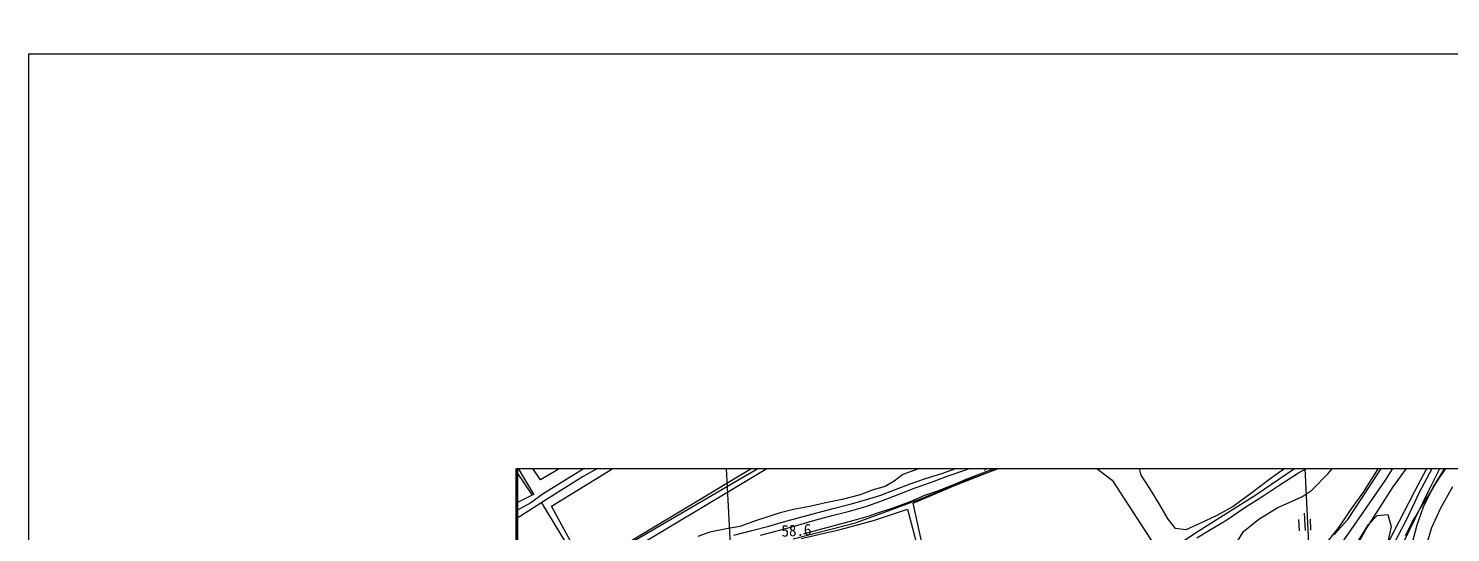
# Model space of a CAD drawing. Header units: millimetres. Extents: x 9574 to 10370, y 1103 to 1809.
# Drawn here: x 9573.9 to 9820.1, y 1536.1 to 1623.5 of the extents above; entities that cross this region are included whole.
import ezdxf
from ezdxf.xclip import XClip

# ---------------------------------------------------------------- set-up
doc = ezdxf.new("R2010")
doc.units = ezdxf.units.MM
doc.header["$LTSCALE"] = 10
doc.header["$MEASUREMENT"] = 0
doc.header["$XCLIPFRAME"] = 2
doc.linetypes.add('A-CENTR01', pattern=[2, 1.25, -0.25, 0.25, -0.25])
doc.layers.add('TN-MACL', color=6, linetype='A-CENTR01')
doc.layers.add('TZ-BASE', color=253, linetype='Continuous')
doc.layers.add('TX-PAPR', color=2, linetype='Continuous', plot=False)
doc.styles.add('HANA', font='GulimChe.ttf')

# ---------------------------------------------------------------- blocks, each defined once
blk = doc.blocks.new('JD-SDKSDK43SA')
at = {"layer": 'TZ-BASE'}
for p, q in [((152.83, -239.5), (125.38, 286.16)), ((52.97, -244.71), (25.52, 280.95)), ((88.92, 124.34, 57.36), (4.06, 72.99, 57.36)), ((5.96, 68.44, 57.91), (90.96, 121, 57.91)), ((98.63, 109.9, 57.91), (11.85, 57.68, 57.91)), ((12.94, 56.81, 58.1), (99.21, 108.58, 58.1)), ((29.68, 84.15, 57.22), (11.47, 73.58, 57.22)), ((149.04, 74.07, 62), (155.26, 84.9, 62)), ((12.14, 57.75, 58), (55.97, 83.33, 58)), ((140.44, 74.1, 61), (147.82, 83.24, 61)), ((4.06, 72.99, 57.36), (-0.13, 79.39, 57.36)), ((150.36, 72.96, 63), (155.31, 80.96, 63)), ((16.17, 77.85, 58.45), (4.52, 70.58, 58.45)), ((82.92, 74.84, 59.58), (90.21, 77.13, 59.58)), ((96.6, 77.91, 59.58), (103.02, 72.98, 59.58)), ((127.88, 70.41, 60), (137.39, 76.91, 60)), ((150.78, 77.88, 61.94), (148.98, 74.79, 61.94)), ((151.65, 71.8, 64), (155.36, 76.96, 64)), ((155.43, 71.05, 65), (159.11, 78.15, 65)), ((158.62, 71.76, 68), (161.56, 76.52, 68)), ((2.99, 70.42, 56), (-0.12, 75.59, 56)), ((-0.12, 74.41, 57.57), (2.63, 70.35, 57.57)), ((66.8, 73.92, 58.1), (65.28, 72.8, 58.1)), ((69.51, 74.92, 58.1), (66.8, 73.92, 58.1)), ((71.58, 75.69, 58.1), (69.51, 74.92, 58.1)), ((70.7, 73.25, 57.97), (73.52, 74.13, 57.97)), ((73.52, 74.13, 57.97), (76.51, 75.2, 57.97)), ((74.65, 73.69, 55.79), (77.53, 74.71, 55.79)), ((75.62, 71.99, 59.58), (82.92, 74.84, 59.58)), ((77.53, 74.71, 55.79), (80.48, 75.76, 55.79)), ((77.86, 72.93, 59), (84.09, 75.29, 59)), ((78.03, 73.22, 58.79), (80.62, 74.22, 58.79)), ((80.62, 74.22, 58.79), (82.77, 75.06, 58.79)), ((80.85, 76.05, 58.64), (82.34, 74.71, 58.64)), ((80.93, 74.63, 58.64), (82.27, 76.12, 58.64)), ((108.06, 73.84, 59.68), (107.46, 76.2, 59.68)), ((132.98, 75.04, 59.68), (130.52, 73.31, 59.68)), ((132.06, 72.13, 61.94), (135.26, 74.23, 61.94)), ((135.26, 74.23, 61.94), (138.19, 75.85, 61.94)), ((137.57, 71.25, 61), (140.44, 74.1, 61)), ((143.84, 66.13, 62), (149.04, 74.07, 62)), ((148.98, 74.79, 61.94), (146.45, 70.87, 61.94)), ((156.16, 70.75, 66), (158.69, 75.47, 66)), ((158.11, 71.77, 67), (159.83, 75.15, 67)), ((159.11, 72.48, 71.21), (161.44, 76.01, 71.21)), ((11.47, 73.58, 57.22), (5.56, 69.87, 57.22)), ((63.7, 71.88, 58.1), (61.67, 71.3, 58.1)), ((65.28, 72.8, 58.1), (63.7, 71.88, 58.1)), ((65.36, 71.27, 57.97), (68.07, 72.34, 57.97)), ((65.96, 70.5, 55.79), (68.91, 71.61, 55.79)), ((68.07, 72.34, 57.97), (70.7, 73.25, 57.97)), ((68.6, 68.97, 59.58), (75.62, 71.99, 59.58)), ((68.91, 71.61, 55.79), (71.76, 72.6, 55.79)), ((69.7, 69.65, 59), (77.86, 72.93, 59)), ((71.76, 72.6, 55.79), (74.65, 73.69, 55.79)), ((72.86, 71.13, 58.79), (75.59, 72.19, 58.79)), ((75.59, 72.19, 58.79), (78.03, 73.22, 58.79)), ((103.02, 72.98, 59.58), (110.29, 61.74, 59.58)), ((109.53, 71.49, 59.68), (108.06, 73.84, 59.68)), ((111.09, 68.97, 59.68), (109.53, 71.49, 59.68)), ((130.52, 73.31, 59.68), (127.18, 70.78, 59.68)), ((129.25, 70.31, 61.94), (132.06, 72.13, 61.94)), ((145.44, 65.85, 63), (150.36, 72.96, 63)), ((146.93, 64.39, 64), (151.65, 71.8, 64)), ((155.48, 66.34, 67), (158.11, 71.77, 67)), ((156.9, 68.36, 68), (158.62, 71.76, 68)), ((158.26, 71.02, 71.21), (159.11, 72.48, 71.21)), ((159.84, 68.05, 69), (161.98, 71.85, 69)), ((2.63, 70.35, 57.57), (-0.11, 69, 57.57)), ((5.56, 69.87, 57.22), (-0.11, 66.28, 57.22)), ((2.39, 69.03, 58.45), (-0.11, 67.66, 58.45)), ((4.52, 70.58, 58.45), (2.39, 69.03, 58.45)), ((4.24, 69.03, 57.97), (14.03, 52.88, 57.97)), ((53.69, 69.1, 58.1), (50.94, 68.44, 58.1)), ((56.29, 69.62, 58.1), (53.69, 69.1, 58.1)), ((59.4, 70.44, 58.1), (56.29, 69.62, 58.1)), ((57.65, 68.82, 57.97), (60.35, 69.56, 57.97)), ((58.61, 65.57, 59), (69.7, 69.65, 59)), ((61.67, 71.3, 58.1), (59.4, 70.44, 58.1)), ((60.35, 69.56, 57.97), (62.95, 70.37, 57.97)), ((60.39, 68.42, 55.79), (62.97, 69.29, 55.79)), ((62.95, 70.37, 57.97), (65.36, 71.27, 57.97)), ((62.97, 69.29, 55.79), (65.96, 70.5, 55.79)), ((65.91, 68.46, 58.79), (68.2, 69.33, 58.79)), ((68.2, 69.33, 58.79), (70.61, 70.33, 58.79)), ((71.27, 56.67, 59.58), (68.6, 68.97, 59.58)), ((70.61, 70.33, 58.79), (72.86, 71.13, 58.79)), ((112.69, 66.2, 59.68), (111.09, 68.97, 59.68)), ((122.74, 67.16, 60), (127.88, 70.41, 60)), ((127.18, 70.78, 59.68), (123.95, 68.4, 59.68)), ((125.99, 68.23, 61.94), (129.25, 70.31, 61.94)), ((131.58, 68.16, 61), (135.85, 70.07, 61)), ((135.85, 70.07, 61), (137.57, 71.25, 61)), ((146.45, 70.87, 61.94), (144.08, 67.6, 61.94)), ((150.91, 62.35, 65), (155.43, 71.05, 65)), ((154.03, 66.2, 66), (155.45, 69.24, 66)), ((155.45, 69.24, 66), (156.16, 70.75, 66)), ((156.36, 68.07, 71.21), (158.26, 71.02, 71.21)), ((11.85, 57.68, 57.91), (5.96, 68.44, 57.91)), ((45.55, 67.28, 58.1), (41.46, 65.96, 58.1)), ((47.87, 67.86, 58.1), (45.55, 67.28, 58.1)), ((46.13, 65.73, 57.97), (48.92, 66.51, 57.97)), ((50.94, 68.44, 58.1), (47.87, 67.86, 58.1)), ((48.92, 66.51, 57.97), (51.92, 67.32, 57.97)), ((51.56, 66.02, 55.79), (54.57, 66.81, 55.79)), ((51.92, 67.32, 57.97), (54.72, 68.06, 57.97)), ((54.57, 66.81, 55.79), (57.55, 67.57, 55.79)), ((54.72, 68.06, 57.97), (57.65, 68.82, 57.97)), ((57.55, 67.57, 55.79), (60.39, 68.42, 55.79)), ((58.75, 66.13, 58.79), (60.78, 66.74, 58.79)), ((60.78, 66.74, 58.79), (62.61, 67.34, 58.79)), ((61.71, 65.96, 58.95), (67.62, 67.94, 58.95)), ((62.61, 67.34, 58.79), (64.76, 68.07, 58.79)), ((64.76, 68.07, 58.79), (65.91, 68.46, 58.79)), ((67.62, 67.94, 58.95), (70.3, 57.57, 58.95)), ((117.93, 64.09, 60), (122.74, 67.16, 60)), ((121.14, 66.84, 59.68), (118.18, 65.43, 59.68)), ((123.95, 68.4, 59.68), (121.14, 66.84, 59.68)), ((122.86, 66.1, 61.94), (125.99, 68.23, 61.94)), ((128.41, 66.21, 61), (131.58, 68.16, 61)), ((136.28, 67.21, 61.01), (136.43, 64.22, 61.01)), ((144.08, 67.6, 61.94), (142.35, 65.01, 61.94)), ((147.41, 65.26, 65), (148.88, 66.82, 65)), ((148.88, 66.82, 65), (150.73, 67, 65)), ((150.73, 67, 65), (151.3, 64.94, 65)), ((154.96, 65.67, 71.21), (155.48, 66.56, 71.21)), ((155.48, 66.56, 71.21), (156.36, 68.07, 71.21)), ((155.8, 65.24, 68), (156.9, 68.36, 68)), ((158.36, 64.78, 69), (159.84, 68.05, 69)), ((36.24, 64.52, 58.1), (33.35, 63.96, 58.1)), ((38.54, 64.95, 58.1), (36.24, 64.52, 58.1)), ((37.54, 63.43, 57.97), (40.67, 64.24, 57.97)), ((41.46, 65.96, 58.1), (38.54, 64.95, 58.1)), ((40.67, 64.24, 57.97), (43.6, 64.98, 57.97)), ((42.15, 63.4, 55.79), (45.29, 64.25, 55.79)), ((43.6, 64.98, 57.97), (46.13, 65.73, 57.97)), ((45.29, 64.25, 55.79), (48.2, 65.06, 55.79)), ((47.8, 62.8, 59), (58.61, 65.57, 59)), ((48.2, 65.06, 55.79), (51.56, 66.02, 55.79)), ((49.18, 62.85, 58.95), (55.94, 64.38, 58.95)), ((49.59, 63.67, 58.79), (52.15, 64.35, 58.79)), ((52.15, 64.35, 58.79), (54.49, 64.97, 58.79)), ((54.49, 64.97, 58.79), (56.85, 65.61, 58.79)), ((55.94, 64.38, 58.95), (61.71, 65.96, 58.95)), ((56.85, 65.61, 58.79), (58.75, 66.13, 58.79)), ((114.01, 64.58, 59.68), (112.69, 66.2, 59.68)), ((115.77, 64.34, 59.68), (114.01, 64.58, 59.68)), ((115.37, 62.46, 60), (117.93, 64.09, 60)), ((118.18, 65.43, 59.68), (115.77, 64.34, 59.68)), ((117.7, 62.94, 61.94), (119.87, 64.31, 61.94)), ((119.87, 64.31, 61.94), (122.86, 66.1, 61.94)), ((124.66, 62.29, 61), (125.74, 64.08, 61)), ((125.74, 64.08, 61), (128.41, 66.21, 61)), ((135.43, 64.16, 61.01), (135.33, 66.16, 61.01)), ((137.43, 64.27, 61.01), (137.33, 66.27, 61.01)), ((137.96, 55.18, 63), (145.44, 65.85, 63)), ((142.35, 65.01, 61.94), (139.46, 61.23, 61.94)), ((141.45, 63.51, 62), (142.11, 64.24, 62)), ((142.11, 64.24, 62), (143.84, 66.13, 62)), ((142.82, 57.92, 65), (147.41, 65.26, 65)), ((145.33, 61.43, 64), (146.93, 64.39, 64)), ((147.21, 49.21, 67), (155.48, 66.34, 67)), ((151.3, 64.94, 65), (150.73, 62.27, 65)), ((151.89, 62.07, 66), (154.03, 66.2, 66)), ((153.82, 63.38, 71.21), (154.96, 65.67, 71.21)), ((154.77, 61.28, 68), (155.51, 64.12, 68)), ((155.51, 64.12, 68), (155.8, 65.24, 68)), ((157.26, 61.1, 69), (158.36, 64.78, 69)), ((33.35, 63.96, 58.1), (31.32, 63.17, 58.1))]:
    blk.add_line(p, q, dxfattribs=at)
at = {"layer": 'TZ-BASE', "style": 'HANA'}
blk.add_text('58.6', height=2, rotation=2.9893, dxfattribs=at).set_placement((45.83, 63.14, 58.64))

msp = doc.modelspace()

# ---------------------------------------------------------------- linework, layer by layer
at = {"layer": 'TN-MACL', "const_width": 0.5, "elevation": -59.38}
msp.add_lwpolyline([(9658.44, 1547.26), (9658.51, 1397.26)], dxfattribs=at)
at = {"layer": 'TX-PAPR'}
msp.add_lwpolyline([(9573.89, 1103.05), (10369.89, 1103.05), (10369.89, 1619.05), (9573.89, 1619.05)], close=True, dxfattribs=at)
at = {"layer": 'TX-PAPR', "elevation": -59.38, "flags": 128}
msp.add_lwpolyline([(9658.44, 1547.26), (10358.47, 1547.26), (10358.47, 1397.26), (9658.51, 1397.26), (9658.44, 1547.26)], dxfattribs=at)

# ---------------------------------------------------------------- block references
at = {"layer": 'TZ-BASE'}
ref = msp.add_blockref('JD-SDKSDK43SA', (9658.47, 1472.26, -59.38), dxfattribs=at)
XClip(ref).set_block_clipping_path([(-0.0310036678, 75), (699.9999999929, 75.0000000632), (699.9999999987, -74.9999999368), (0.0310036678, -75)])

doc.saveas('drawing.dxf')
